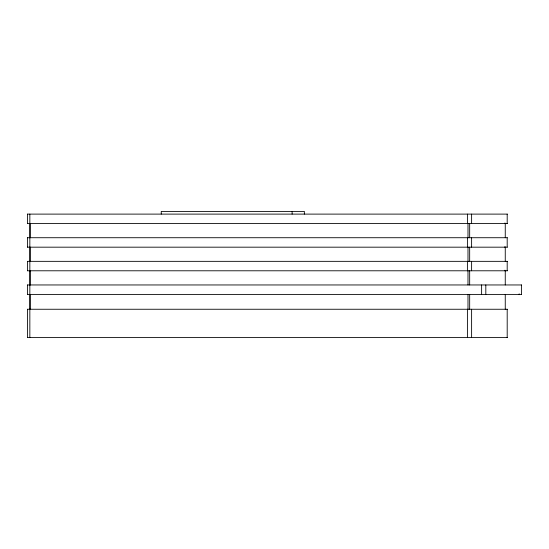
<?xml version="1.0" encoding="UTF-8"?>
<svg xmlns="http://www.w3.org/2000/svg" width="549" height="549" viewBox="0 0 549 549"><rect width="100%" height="100%" fill="white"/><g stroke="black" fill="none" stroke-linecap="round" stroke-linejoin="round"><path stroke-width="0.82" d="M27.45 214.11L507.338 214.11M27.45 223.553L507.338 223.553M27.45 237.724L507.338 237.724M27.45 247.174L507.338 247.174M27.45 261.345L507.338 261.345M27.45 270.787L507.338 270.787M27.45 284.958L521.55 284.958M27.45 294.408L521.55 294.408M27.45 309.252L507.338 309.252M27.45 337.594L507.338 337.594M521.406 284.958L521.406 294.408M519.155 293.818L519.155 294.408M507.194 214.11L507.194 223.553M507.194 237.724L507.194 247.174M507.194 261.345L507.194 270.787M507.194 309.252L507.194 337.594M505.258 223.553L505.258 237.724M505.258 247.174L505.258 261.345M505.258 270.787L505.258 284.958M505.258 294.408L505.258 309.252M504.943 222.963L504.943 223.553M504.943 246.583L504.943 247.174M504.943 270.197L504.943 270.787M485.817 284.958L485.817 294.408M481.617 284.958L481.617 294.408M471.612 214.11L471.612 223.553M471.612 237.724L471.612 247.174M471.612 261.345L471.612 270.787M471.612 309.252L471.612 337.594M469.67 223.553L469.67 237.724M469.67 247.174L469.67 261.345M469.67 270.787L469.67 284.958M469.67 294.408L469.67 309.252M467.988 223.553L467.988 237.724M467.988 247.174L467.988 261.345M467.988 270.787L467.988 284.958M467.988 294.408L467.988 309.252M467.405 214.11L467.405 223.553M467.405 237.724L467.405 247.174M467.405 261.345L467.405 270.787M467.405 309.252L467.405 337.594M304.352 214.11L304.352 211.406L161.248 211.406L161.248 214.11M292.116 211.406L292.116 214.11M30.435 223.553L30.435 237.724M30.435 247.174L30.435 261.345M30.435 270.787L30.435 284.958M30.435 294.408L30.435 309.252M29.845 214.11L29.845 223.553M29.845 237.724L29.845 247.174M29.845 261.345L29.845 270.787M29.845 284.958L29.845 294.408M29.845 309.252L29.845 337.594M29.529 223.553L29.529 237.724M29.529 247.174L29.529 261.345M29.529 270.787L29.529 284.958M29.529 294.408L29.529 309.252M27.594 214.11L27.594 223.553M27.594 237.724L27.594 247.174M27.594 261.345L27.594 270.787M27.594 284.958L27.594 294.408M27.594 309.252L27.594 337.594"/></g></svg>
